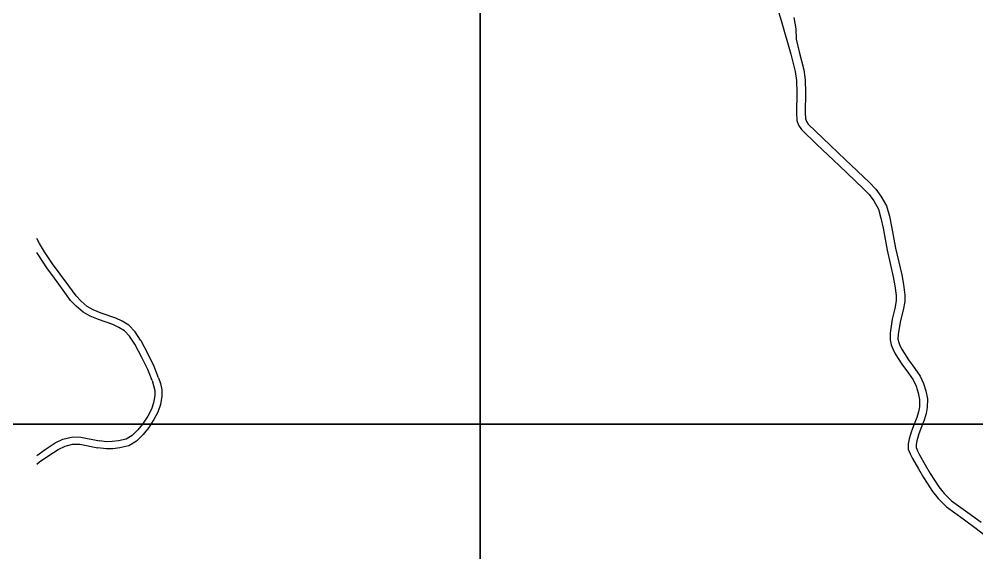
# Model space of a CAD drawing. Header units: metres. Extents: x -28000 to -24000, y -105000 to -102000.
# Drawn here: x -27493 to -26884, y -102682 to -102342 of the extents above; entities that cross this region are included whole.
import ezdxf

# ---------------------------------------------------------------- set-up
doc = ezdxf.new("R2010")
doc.units = ezdxf.units.M
doc.header["$LTSCALE"] = 2.5
doc.layers.add('図郭', color=7, linetype='Continuous')
doc.layers.add('道路', color=7, linetype='Continuous')

msp = doc.modelspace()

# ---------------------------------------------------------------- linework, layer by layer
at = {"layer": '図郭'}
for points in [[(-28000, -102600), (-27200, -102600), (-27200, -102000), (-28000, -102000)], [(-27200, -102600), (-26400, -102600), (-26400, -102000), (-27200, -102000)], [(-28000, -103200), (-27200, -103200), (-27200, -102600), (-28000, -102600)], [(-27200, -103200), (-26400, -103200), (-26400, -102600), (-27200, -102600)]]:
    msp.add_lwpolyline(points, close=True, dxfattribs=at)
at = {"layer": '道路'}
for points in [[(-27010.89, -102335.64), (-27008.62, -102343.35), (-27002.47, -102364.71), (-26999.68, -102375.68), (-26998.92, -102381.5), (-26998.65, -102389.26), (-26998.97, -102401.87), (-26998.59, -102406.92), (-26997.53, -102409.93), (-26995.79, -102412.65), (-26986.02, -102422.08), (-26971.69, -102435.6), (-26956.4, -102450.09), (-26952.72, -102453.98), (-26949.82, -102457.97), (-26946.83, -102463.31), (-26945.19, -102468.94), (-26943.85, -102475.35), (-26941.26, -102489.23), (-26937.33, -102506.21), (-26936.28, -102511.94), (-26935.51, -102518.15), (-26935.54, -102521.56), (-26936.28, -102526.49), (-26937.99, -102533.11)], [(-27000.66, -102341.45), (-26999.22, -102348.65), (-26999.16, -102355.19), (-26997.16, -102363.27), (-26994.27, -102374.64), (-26993.43, -102381.04), (-26993.15, -102389.23), (-26993.46, -102401.74), (-26993.16, -102405.78), (-26992.56, -102407.5), (-26991.51, -102409.14), (-26982.22, -102418.1), (-26967.87, -102431.65), (-26952.51, -102446.2), (-26948.48, -102450.46), (-26945.18, -102454.99), (-26941.72, -102461.17), (-26939.85, -102467.61), (-26938.45, -102474.28), (-26935.88, -102488.1), (-26931.94, -102505.09), (-26930.84, -102511.11), (-26930.01, -102517.83), (-26930.04, -102521.99), (-26931, -102527.37), (-26932.84, -102534.11)], [(-27404.56, -102570.54), (-27407.38, -102563.39), (-27411.25, -102555.53), (-27415.76, -102546.9), (-27416.03, -102546.49), (-27419.57, -102541.16), (-27423.53, -102537.05), (-27427.76, -102534.57), (-27431.86, -102532.51), (-27441.12, -102529.31), (-27446.14, -102527.18), (-27449.95, -102525.12), (-27453.84, -102521.65), (-27457.08, -102518.32), (-27461.67, -102512.09), (-27467.24, -102504.58), (-27471.97, -102498), (-27477.05, -102490.35), (-27480.37, -102485.11), (-27482.1, -102481.83)], [(-27408.75, -102572.19), (-27411.49, -102565.22), (-27415.27, -102557.56), (-27419.64, -102549.19), (-27421.43, -102546.49), (-27423.1, -102543.99), (-27426.34, -102540.62), (-27429.92, -102538.52), (-27433.62, -102536.67), (-27442.74, -102533.51), (-27448.09, -102531.24), (-27452.56, -102528.83), (-27456.95, -102524.9), (-27460.53, -102521.24), (-27465.27, -102514.79), (-27470.89, -102507.23), (-27475.67, -102500.56), (-27480.83, -102492.8), (-27482.1, -102490.78)], [(-26937.99, -102533.11), (-26939.26, -102542.19), (-26939.41, -102546.43)], [(-26932.84, -102534.11), (-26934.27, -102542.65), (-26934.39, -102545.95)], [(-26939.41, -102546.43), (-26938.7, -102549.47), (-26937.72, -102552.09), (-26936.1, -102555.13), (-26931.87, -102561.86), (-26927.63, -102567.46), (-26924.67, -102571.85), (-26922.7, -102575.88), (-26921.43, -102579.99), (-26920.66, -102584.3), (-26920.74, -102588.9), (-26921.38, -102592.08), (-26922.45, -102595.75), (-26924.04, -102600)], [(-26934.39, -102545.95), (-26933.91, -102548.02), (-26933.15, -102550.03), (-26931.77, -102552.62), (-26927.75, -102559.02), (-26923.56, -102564.55), (-26920.33, -102569.34), (-26918.03, -102574.03), (-26916.56, -102578.8), (-26915.65, -102583.9), (-26915.75, -102589.44), (-26916.52, -102593.27), (-26917.7, -102597.33), (-26918.7, -102600)], [(-27404.56, -102570.54), (-27403.4, -102574.17), (-27402.47, -102578.03), (-27402.47, -102582.23), (-27403.46, -102587.54), (-27405.03, -102592.23), (-27407.63, -102597.08), (-27409.46, -102600)], [(-27408.75, -102572.19), (-27407.74, -102575.38), (-27406.97, -102578.56), (-27406.97, -102581.81), (-27407.83, -102586.41), (-27409.18, -102590.44), (-27411.52, -102594.82), (-27414.36, -102599.34), (-27414.9, -102600)], [(-27409.46, -102600), (-27410.69, -102601.97), (-27414.41, -102606.52), (-27418.67, -102610.85), (-27423.58, -102613.65), (-27429.3, -102615.07), (-27433.79, -102615.54), (-27437.9, -102615.7), (-27443.19, -102615.07)], [(-27414.9, -102600), (-27417.76, -102603.51), (-27421.44, -102607.25), (-27425.27, -102609.44), (-27430.08, -102610.63), (-27434.11, -102611.05), (-27437.65, -102611.18), (-27442.24, -102610.48)], [(-26924.04, -102600), (-26925.72, -102604.45), (-26927.28, -102609.25), (-26927.85, -102612.37), (-26927.79, -102615.83), (-26926.59, -102618.8), (-26925.18, -102621.85), (-26921.3, -102628.29), (-26918.13, -102633.88), (-26912.35, -102642.73), (-26908.82, -102647.27), (-26903.59, -102652.44), (-26892.9, -102660.1), (-26884.56, -102666.26), (-26879.9, -102669.88)], [(-26918.7, -102600), (-26921, -102606.11), (-26922.42, -102610.49), (-26922.84, -102612.77), (-26922.81, -102614.82), (-26922, -102616.82), (-26920.76, -102619.5), (-26916.99, -102625.77), (-26913.86, -102631.28), (-26908.28, -102639.82), (-26905.07, -102643.94), (-26900.36, -102648.6), (-26889.96, -102656.05), (-26881.54, -102662.28)], [(-27482.1, -102619.78), (-27476.81, -102616.08), (-27470.42, -102611.9), (-27465.52, -102609.55), (-27459.15, -102607.97), (-27454.08, -102608.23), (-27442.24, -102610.48)], [(-27482.1, -102625.44), (-27480.27, -102623.99), (-27474.32, -102619.83), (-27468.51, -102616.16), (-27464.05, -102613.91), (-27459.38, -102612.64), (-27454.58, -102612.72), (-27443.19, -102615.07)]]:
    msp.add_lwpolyline(points, dxfattribs=at)

doc.saveas('drawing.dxf')
